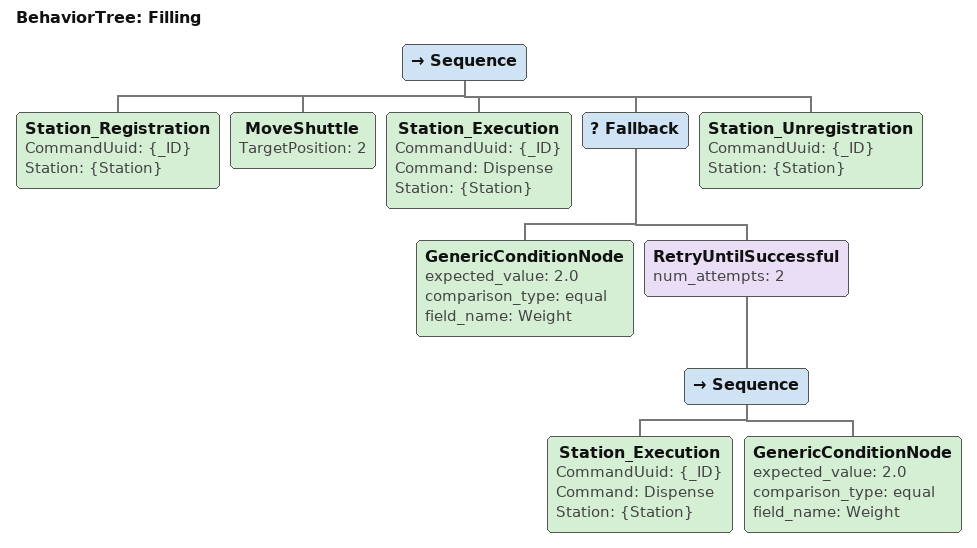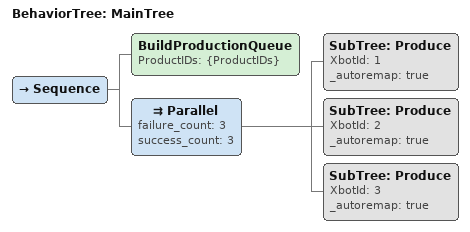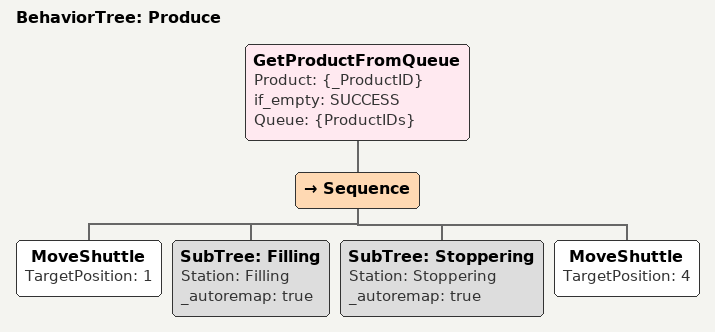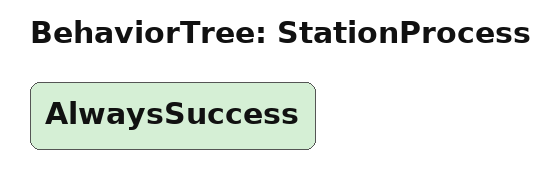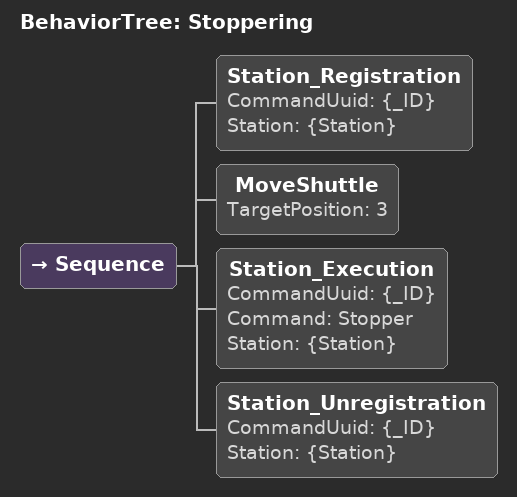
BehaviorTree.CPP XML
<?xml version="1.0" encoding="UTF-8"?>
<root BTCPP_format="4">
  <BehaviorTree ID="Filling">
    <Sequence>
      <Station_Registration CommandUuid="{_ID}"
                            Station="{Station}"/>
      <MoveShuttle TargetPosition="2"/>
      <Station_Execution CommandUuid="{_ID}"
                         Command="Dispense"
                         Station="{Station}"/>
      <Fallback>
        <GenericConditionNode expected_value="2.0"
                              comparison_type="equal"
                              field_name="Weight"/>
        <RetryUntilSuccessful num_attempts="2">
          <Sequence>
            <Station_Execution CommandUuid="{_ID}"
                               Command="Dispense"
                               Station="{Station}"/>
            <GenericConditionNode expected_value="2.0"
                                  comparison_type="equal"
                                  field_name="Weight"/>
          </Sequence>
        </RetryUntilSuccessful>
      </Fallback>
      <Station_Unregistration CommandUuid="{_ID}"
                              Station="{Station}"/>
    </Sequence>
  </BehaviorTree>

  <BehaviorTree ID="MainTree">
    <Sequence>
      <BuildProductionQueue ProductIDs="{ProductIDs}"/>
      <Parallel failure_count="3"
                success_count="3">
        <SubTree ID="Produce"
                 XbotId="1"
                 _autoremap="true"/>
        <SubTree ID="Produce"
                 XbotId="2"
                 _autoremap="true"/>
        <SubTree ID="Produce"
                 XbotId="3"
                 _autoremap="true"/>
      </Parallel>
    </Sequence>
  </BehaviorTree>

  <BehaviorTree ID="Produce">
    <GetProductFromQueue Product="{_ProductID}"
                         if_empty="SUCCESS"
                         Queue="{ProductIDs}">
      <Sequence>
        <MoveShuttle TargetPosition="1"/>
        <SubTree ID="Filling"
                 Station="Filling"
                 _autoremap="true"/>
        <SubTree ID="Stoppering"
                 Station="Stoppering"
                 _autoremap="true"/>
        <MoveShuttle TargetPosition="4"/>
      </Sequence>
    </GetProductFromQueue>
  </BehaviorTree>

  <BehaviorTree ID="StationProcess">
    <AlwaysSuccess/>
  </BehaviorTree>

  <BehaviorTree ID="Stoppering">
    <Sequence>
      <Station_Registration CommandUuid="{_ID}"
                            Station="{Station}"/>
      <MoveShuttle TargetPosition="3"/>
      <Station_Execution CommandUuid="{_ID}"
                         Command="Stopper"
                         Station="{Station}"/>
      <Station_Unregistration CommandUuid="{_ID}"
                              Station="{Station}"/>
    </Sequence>
  </BehaviorTree>

</root>
